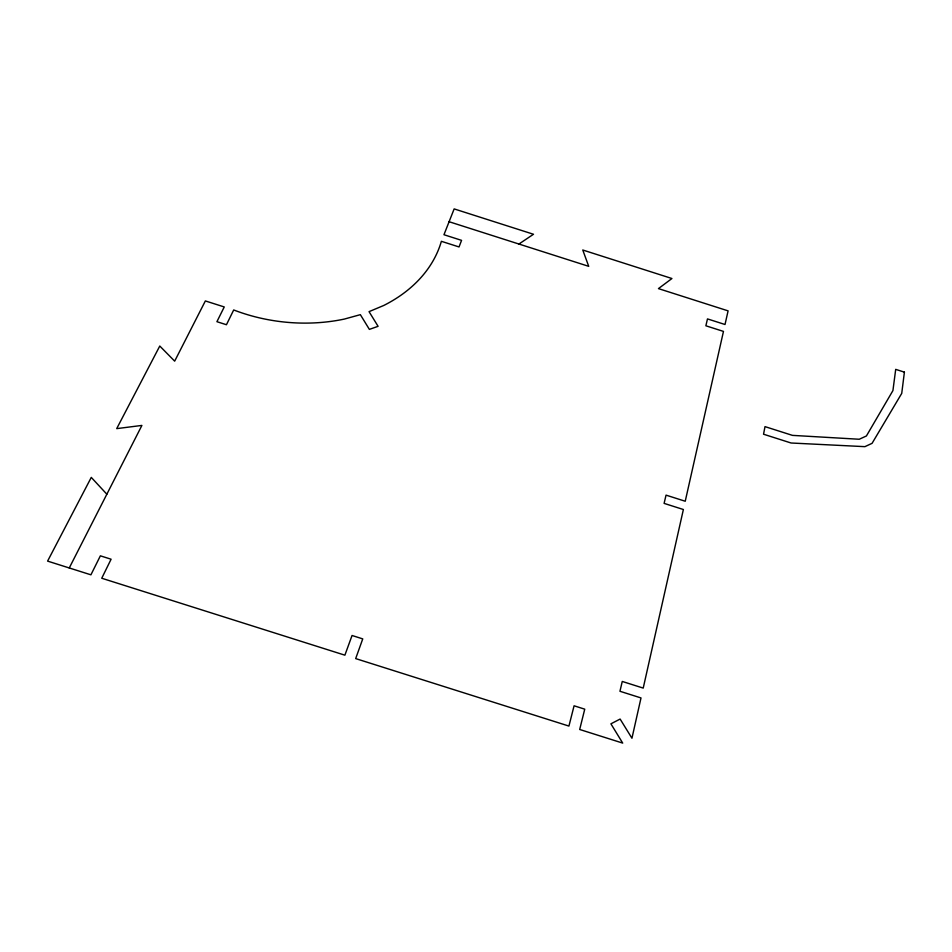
<?xml version="1.0" encoding="UTF-8"?>
<svg xmlns="http://www.w3.org/2000/svg" width="952" height="952" viewBox="0 0 952 952"><rect width="100%" height="100%" fill="white"/><g stroke="black" fill="none" stroke-linecap="round" stroke-linejoin="round"><path stroke-width="1.43" d="M69.258 567.963L141.907 425.425L116.703 428.626L159.781 346.028L174.668 361.153L205.358 300.939L224.255 306.949L216.913 321.693L226.445 324.727L233.704 309.959A150.547 112.36 6.8 0 0 344.35 319.075L360.356 314.66L369.376 329.38L378.087 326.322L369.043 311.649L383.704 305.497A150.547 112.36 6.8 0 0 441.371 241.308L459.031 246.949L461.565 240.356L443.965 234.727L454.152 208.905L533.489 234.263L518.935 244.033M449.094 221.721L588.717 266.334L582.767 250.007L671.945 278.519L658.439 288.611L728.09 310.864L725.019 324.501L707.479 318.908L705.872 325.786L723.472 331.403L685.238 501.24L666.043 495.135L664.103 503.382L683.381 509.51L643.219 688.094L622.263 681.453L619.954 691.271L641.005 697.935L631.949 738.228L620.121 719.058L610.91 723.829L622.703 743.096L579.685 729.482L584.742 709.169L574.08 705.789L568.927 726.078L355.679 658.594L362.748 638.887L352.05 635.496L344.886 655.178L101.745 578.245L111.098 559.217L100.376 555.825L90.916 574.818L47.6 561.109L91.273 477.392L106.85 494.207M904.4 372.149L901.734 393.39L872.068 443.334L864.904 446.655L791.088 443.001L763.54 434.219L765.003 426.627L792.457 435.373L859.251 439.253L866.415 435.968L892.928 390.582L895.701 369.364L904.4 372.149"/></g></svg>
